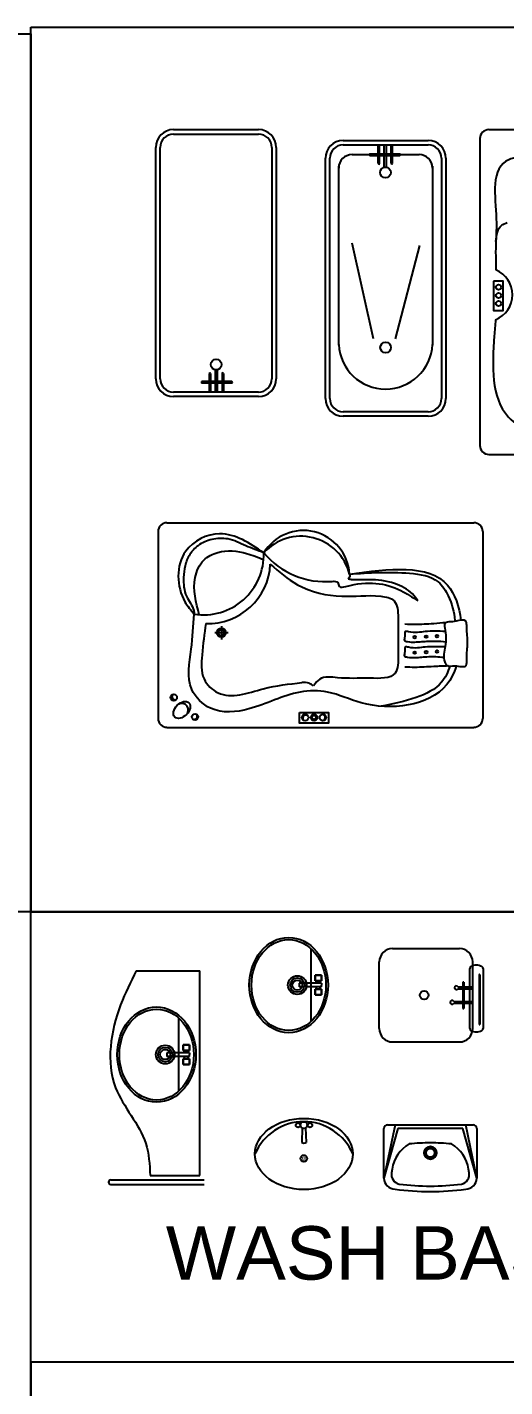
# Model space of a CAD drawing. Header units: metres. Extents: x 3586 to 7307, y 3108 to 6437.
# Drawn here: x 4054.191 to 4054.488, y 3259.959 to 3260.805 of the extents above; entities that cross this region are included whole.
import ezdxf

# ---------------------------------------------------------------- set-up
doc = ezdxf.new("R2010")
doc.units = ezdxf.units.M
doc.layers.add('FURNITURE', color=40, linetype='Continuous')
doc.styles.get("Standard").update_dxf_attribs({"font": 'arial.ttf'})

msp = doc.modelspace()

# ---------------------------------------------------------------- linework, layer by layer
for p, q in [((4053.70404, 3260.80082), (4054.19272, 3260.80082)), ((4054.19272, 3260.80505), (4055.40858, 3260.80505)), ((4054.19272, 3260.25484), (4054.19272, 3260.80505)), ((4054.19272, 3260.80082), (4054.19272, 3260.25484)), ((4054.19272, 3260.25484), (4053.48685, 3260.25484)), ((4054.19272, 3260.25484), (4053.70404, 3260.25484)), ((4055.40858, 3260.25484), (4054.19272, 3260.25484)), ((4054.19272, 3260.25484), (4054.85462, 3260.25484)), ((4054.19272, 3259.97469), (4054.19272, 3260.25484)), ((4054.19272, 3259.5475), (4054.19272, 3260.25484)), ((4054.25837, 3260.21804), (4054.29791, 3260.21804)), ((4054.29791, 3260.09076), (4054.29791, 3260.21804)), ((4054.26699, 3260.09076), (4054.29791, 3260.09076)), ((4054.24257, 3260.08799), (4054.30068, 3260.08799)), ((4054.24257, 3260.08522), (4054.30068, 3260.08522)), ((4054.85462, 3259.97469), (4054.19272, 3259.97469)), ((4055.59129, 3259.97469), (4054.19272, 3259.97469)), ((4054.19272, 3259.97469), (4054.19272, 3259.26747))]:
    msp.add_line(p, q)
at = {"ltscale": 0.05}
for p, q in [((4054.36695, 3260.23194), (4054.36695, 3260.18645)), ((4054.37368, 3260.21033), (4054.3597, 3260.21033)), ((4054.3597, 3260.21033), (4054.3597, 3260.20806)), ((4054.37368, 3260.20806), (4054.3597, 3260.20806)), ((4054.36974, 3260.21531), (4054.36974, 3260.21175)), ((4054.36974, 3260.21175), (4054.36974, 3260.21531)), ((4054.37368, 3260.21531), (4054.36974, 3260.21531)), ((4054.36974, 3260.21531), (4054.37368, 3260.21531)), ((4054.36974, 3260.21175), (4054.37053, 3260.21175)), ((4054.36974, 3260.21175), (4054.37073, 3260.21175)), ((4054.36974, 3260.21175), (4054.37368, 3260.21175)), ((4054.37368, 3260.21175), (4054.36974, 3260.21175)), ((4054.37053, 3260.21175), (4054.37053, 3260.21033)), ((4054.37053, 3260.20664), (4054.37053, 3260.20806)), ((4054.37368, 3260.21175), (4054.3727, 3260.21175)), ((4054.37368, 3260.21175), (4054.37289, 3260.21175)), ((4054.37289, 3260.21175), (4054.37289, 3260.21033)), ((4054.37289, 3260.20664), (4054.37289, 3260.20806)), ((4054.37368, 3260.21175), (4054.37368, 3260.21531)), ((4054.37368, 3260.21531), (4054.37368, 3260.21175)), ((4054.37368, 3260.21033), (4054.37368, 3260.20919)), ((4054.37368, 3260.20806), (4054.37368, 3260.20919)), ((4054.36974, 3260.20664), (4054.36974, 3260.20308)), ((4054.36974, 3260.20664), (4054.37073, 3260.20664)), ((4054.36974, 3260.20664), (4054.37053, 3260.20664)), ((4054.36974, 3260.20308), (4054.36974, 3260.20664)), ((4054.37368, 3260.20664), (4054.36974, 3260.20664)), ((4054.36974, 3260.20664), (4054.37368, 3260.20664)), ((4054.36974, 3260.20308), (4054.37368, 3260.20308)), ((4054.37368, 3260.20308), (4054.36974, 3260.20308)), ((4054.37368, 3260.20664), (4054.3727, 3260.20664)), ((4054.37368, 3260.20664), (4054.37289, 3260.20664)), ((4054.37368, 3260.20308), (4054.37368, 3260.20664)), ((4054.37368, 3260.20664), (4054.37368, 3260.20308)), ((4054.28477, 3260.18873), (4054.28477, 3260.14323)), ((4054.2915, 3260.16711), (4054.27752, 3260.16711)), ((4054.27752, 3260.16711), (4054.27752, 3260.16484)), ((4054.2915, 3260.16485), (4054.27752, 3260.16484)), ((4054.28756, 3260.1721), (4054.28756, 3260.16854)), ((4054.28756, 3260.16854), (4054.28756, 3260.1721)), ((4054.2915, 3260.1721), (4054.28756, 3260.1721)), ((4054.28756, 3260.1721), (4054.2915, 3260.1721)), ((4054.28756, 3260.16854), (4054.28835, 3260.16854)), ((4054.28756, 3260.16854), (4054.28854, 3260.16854)), ((4054.28756, 3260.16854), (4054.2915, 3260.16854)), ((4054.2915, 3260.16854), (4054.28756, 3260.16854)), ((4054.28835, 3260.16854), (4054.28835, 3260.16711)), ((4054.28835, 3260.16342), (4054.28835, 3260.16485)), ((4054.2915, 3260.16854), (4054.29051, 3260.16854)), ((4054.2915, 3260.16854), (4054.29071, 3260.16854)), ((4054.29071, 3260.16854), (4054.29071, 3260.16711)), ((4054.29071, 3260.16342), (4054.29071, 3260.16485)), ((4054.2915, 3260.16854), (4054.2915, 3260.1721)), ((4054.2915, 3260.1721), (4054.2915, 3260.16854)), ((4054.2915, 3260.16711), (4054.2915, 3260.16598)), ((4054.2915, 3260.16485), (4054.2915, 3260.16598)), ((4054.28756, 3260.16342), (4054.28756, 3260.15986)), ((4054.28756, 3260.16342), (4054.28854, 3260.16342)), ((4054.28756, 3260.16342), (4054.28835, 3260.16342)), ((4054.28756, 3260.15986), (4054.28756, 3260.16342)), ((4054.2915, 3260.16342), (4054.28756, 3260.16342)), ((4054.28756, 3260.16342), (4054.2915, 3260.16342)), ((4054.28756, 3260.15986), (4054.2915, 3260.15986)), ((4054.2915, 3260.15986), (4054.28756, 3260.15986)), ((4054.2915, 3260.16342), (4054.29051, 3260.16342)), ((4054.2915, 3260.16342), (4054.29071, 3260.16342)), ((4054.2915, 3260.15986), (4054.2915, 3260.16342)), ((4054.2915, 3260.16342), (4054.2915, 3260.15986))]:
    msp.add_line(p, q, dxfattribs=at)
for centre, radius in [((4054.3586, 3260.2092), 0.00581), ((4054.3586, 3260.2092), 0.00447), ((4054.3586, 3260.2092), 0.00312), ((4054.27642, 3260.16598), 0.00581), ((4054.27642, 3260.16598), 0.00447), ((4054.27642, 3260.16598), 0.00312)]:
    msp.add_circle(centre, radius, dxfattribs=at)
msp.add_arc((4054.24257, 3260.08661), 0.00138, 90, 270)
for centre, major_axis, ratio in [((4054.35324, 3260.2092), (0, -0.02963), 0.826515), ((4054.35324, 3260.2092), (0, 0.02828), 0.818237), ((4054.27105, 3260.16598), (0, -0.02963), 0.826515), ((4054.27105, 3260.16598), (0, 0.02828), 0.818237)]:
    msp.add_ellipse(centre, major_axis=major_axis, ratio=ratio)
msp.add_open_spline([(4054.25837, 3260.21804), (4054.25488, 3260.21124), (4054.24385, 3260.18903), (4054.23703, 3260.14669), (4054.26551, 3260.11773), (4054.26676, 3260.09764), (4054.26699, 3260.09076)], degree=3, knots=[1.135351, 1.135351, 1.135351, 1.135351, 9.503841, 28.194737, 42.416607, 49.72149, 49.72149, 49.72149, 49.72149])
at = {"layer": 'FURNITURE'}
for p, q in [((4054.28159, 3260.74133), (4054.33444, 3260.74133)), ((4054.47776, 3260.74133), (4054.60228, 3260.74133)), ((4054.28159, 3260.73856), (4054.33444, 3260.73856)), ((4054.38713, 3260.73459), (4054.43998, 3260.73459)), ((4054.38713, 3260.73182), (4054.43998, 3260.73182)), ((4054.40892, 3260.72026), (4054.40892, 3260.73182)), ((4054.40982, 3260.72026), (4054.40982, 3260.73182)), ((4054.41274, 3260.71803), (4054.41274, 3260.73182)), ((4054.41412, 3260.71803), (4054.41412, 3260.73182)), ((4054.41696, 3260.72026), (4054.41696, 3260.73182)), ((4054.41785, 3260.72026), (4054.41785, 3260.73182)), ((4054.47223, 3260.73579), (4054.47223, 3260.54486)), ((4054.27053, 3260.58637), (4054.27053, 3260.73026)), ((4054.27329, 3260.58637), (4054.27329, 3260.73026)), ((4054.34274, 3260.73026), (4054.34274, 3260.58637)), ((4054.34551, 3260.73026), (4054.34551, 3260.58637)), ((4054.37606, 3260.5741), (4054.37606, 3260.72352)), ((4054.37883, 3260.5741), (4054.37883, 3260.72352)), ((4054.39266, 3260.72577), (4054.40336, 3260.72577)), ((4054.40367, 3260.72633), (4054.42241, 3260.72633)), ((4054.40367, 3260.7252), (4054.42241, 3260.7252)), ((4054.42267, 3260.72577), (4054.43444, 3260.72577)), ((4054.44828, 3260.72352), (4054.44828, 3260.5741)), ((4054.45104, 3260.72352), (4054.45104, 3260.5741)), ((4054.38436, 3260.6073), (4054.38436, 3260.71867)), ((4054.44274, 3260.71867), (4054.44274, 3260.6073)), ((4054.40597, 3260.61116), (4054.39281, 3260.67061)), ((4054.41976, 3260.61116), (4054.4348, 3260.66935)), ((4054.30372, 3260.58963), (4054.30372, 3260.57807)), ((4054.30461, 3260.58963), (4054.30461, 3260.57807)), ((4054.30745, 3260.59186), (4054.30745, 3260.57807)), ((4054.30883, 3260.59186), (4054.30883, 3260.57807)), ((4054.31175, 3260.58963), (4054.31175, 3260.57807)), ((4054.31265, 3260.58963), (4054.31265, 3260.57807)), ((4054.3179, 3260.58469), (4054.29916, 3260.58469)), ((4054.3179, 3260.58356), (4054.29916, 3260.58356)), ((4054.33444, 3260.57807), (4054.28159, 3260.57807)), ((4054.33444, 3260.5753), (4054.28159, 3260.5753)), ((4054.43998, 3260.56579), (4054.38713, 3260.56579)), ((4054.43998, 3260.56303), (4054.38713, 3260.56303)), ((4054.47776, 3260.53933), (4054.60228, 3260.53933)), ((4054.27751, 3260.49682), (4054.46844, 3260.49682)), ((4054.27197, 3260.49128), (4054.27197, 3260.37507)), ((4054.47397, 3260.49128), (4054.47397, 3260.37507)), ((4054.31551, 3260.42835), (4054.3073, 3260.42835)), ((4054.3114, 3260.43246), (4054.3114, 3260.42424)), ((4054.27751, 3260.36953), (4054.46844, 3260.36953)), ((4054.41792, 3260.23192), (4054.45943, 3260.23192)), ((4054.40962, 3260.18211), (4054.40962, 3260.22362)), ((4054.46589, 3260.18219), (4054.46589, 3260.21946)), ((4054.46589, 3260.18219), (4054.46589, 3260.21946)), ((4054.46773, 3260.18211), (4054.46773, 3260.22362)), ((4054.47166, 3260.21568), (4054.47166, 3260.18473)), ((4054.47166, 3260.21568), (4054.47166, 3260.18473)), ((4054.47211, 3260.21568), (4054.47211, 3260.18473)), ((4054.47211, 3260.21568), (4054.47211, 3260.18473)), ((4054.47419, 3260.21946), (4054.47419, 3260.18219)), ((4054.47419, 3260.21946), (4054.47419, 3260.18219)), ((4054.45858, 3260.20807), (4054.46773, 3260.20807)), ((4054.45858, 3260.20697), (4054.46773, 3260.20697)), ((4054.46156, 3260.21096), (4054.46156, 3260.20807)), ((4054.46156, 3260.20697), (4054.46156, 3260.19902)), ((4054.46225, 3260.21096), (4054.46225, 3260.20807)), ((4054.46225, 3260.20697), (4054.46225, 3260.19902)), ((4054.45593, 3260.19902), (4054.46773, 3260.19902)), ((4054.45593, 3260.19792), (4054.46773, 3260.19792)), ((4054.46156, 3260.19792), (4054.46156, 3260.19473)), ((4054.46225, 3260.19792), (4054.46225, 3260.19473)), ((4054.41792, 3260.17381), (4054.45943, 3260.17381)), ((4054.3617, 3260.12035), (4054.36134, 3260.11126)), ((4054.36374, 3260.12035), (4054.36411, 3260.11126)), ((4054.41939, 3260.12225), (4054.41252, 3260.08913)), ((4054.41252, 3260.08913), (4054.41252, 3260.11996)), ((4054.42125, 3260.11996), (4054.41252, 3260.08913)), ((4054.41481, 3260.12225), (4054.46795, 3260.12225)), ((4054.46151, 3260.11996), (4054.42125, 3260.11996)), ((4054.47024, 3260.08913), (4054.46151, 3260.11996)), ((4054.47024, 3260.08913), (4054.46337, 3260.12225)), ((4054.47024, 3260.11996), (4054.47024, 3260.08913)), ((4054.36065, 3260.10157), (4054.3607, 3260.10157)), ((4054.36066, 3260.10157), (4054.36069, 3260.10162)), ((4054.36122, 3260.10277), (4054.3614, 3260.10277)), ((4054.36122, 3260.10037), (4054.3614, 3260.10037)), ((4054.36127, 3260.10277), (4054.36124, 3260.10282)), ((4054.36127, 3260.10037), (4054.36124, 3260.10042)), ((4054.36129, 3260.10277), (4054.36129, 3260.10284)), ((4054.36129, 3260.10037), (4054.36129, 3260.10044)), ((4054.36131, 3260.10277), (4054.36131, 3260.10285)), ((4054.36131, 3260.10037), (4054.36131, 3260.10046)), ((4054.36133, 3260.10277), (4054.36133, 3260.10284)), ((4054.36133, 3260.10037), (4054.36133, 3260.10044)), ((4054.36135, 3260.10277), (4054.36138, 3260.10282)), ((4054.36135, 3260.10037), (4054.36138, 3260.10042)), ((4054.36192, 3260.10157), (4054.36209, 3260.10157)), ((4054.36196, 3260.10157), (4054.36193, 3260.10162)), ((4054.36198, 3260.10157), (4054.36198, 3260.10164)), ((4054.362, 3260.10157), (4054.362, 3260.10166)), ((4054.36202, 3260.10157), (4054.36202, 3260.10164)), ((4054.36204, 3260.10157), (4054.36207, 3260.10162)), ((4054.36261, 3260.10277), (4054.36278, 3260.10277)), ((4054.36261, 3260.10037), (4054.36278, 3260.10037)), ((4054.36265, 3260.10277), (4054.36262, 3260.10282)), ((4054.36265, 3260.10037), (4054.36262, 3260.10042)), ((4054.36267, 3260.10277), (4054.36267, 3260.10284)), ((4054.36267, 3260.10037), (4054.36267, 3260.10044)), ((4054.36269, 3260.10277), (4054.36269, 3260.10285)), ((4054.36269, 3260.10037), (4054.36269, 3260.10046)), ((4054.36272, 3260.10277), (4054.36272, 3260.10284)), ((4054.36272, 3260.10037), (4054.36272, 3260.10044)), ((4054.36274, 3260.10277), (4054.36276, 3260.10282)), ((4054.36274, 3260.10037), (4054.36276, 3260.10042)), ((4054.3633, 3260.10157), (4054.36347, 3260.10157)), ((4054.36334, 3260.10157), (4054.36331, 3260.10162)), ((4054.36336, 3260.10157), (4054.36336, 3260.10164)), ((4054.36339, 3260.10157), (4054.36339, 3260.10166)), ((4054.36341, 3260.10157), (4054.36341, 3260.10164)), ((4054.36343, 3260.10157), (4054.36346, 3260.10162)), ((4054.36399, 3260.10277), (4054.36416, 3260.10277)), ((4054.36399, 3260.10037), (4054.36416, 3260.10037)), ((4054.36403, 3260.10277), (4054.36401, 3260.10282)), ((4054.36403, 3260.10037), (4054.36401, 3260.10042)), ((4054.36406, 3260.10277), (4054.36406, 3260.10284)), ((4054.36406, 3260.10037), (4054.36406, 3260.10044)), ((4054.36408, 3260.10277), (4054.36408, 3260.10285)), ((4054.36408, 3260.10037), (4054.36408, 3260.10046)), ((4054.3641, 3260.10277), (4054.3641, 3260.10284)), ((4054.3641, 3260.10037), (4054.3641, 3260.10044)), ((4054.36412, 3260.10277), (4054.36415, 3260.10282)), ((4054.36412, 3260.10037), (4054.36415, 3260.10042)), ((4054.36468, 3260.10157), (4054.36478, 3260.10157)), ((4054.36473, 3260.10157), (4054.3647, 3260.10162)), ((4054.36475, 3260.10157), (4054.36475, 3260.10164)), ((4054.36477, 3260.10157), (4054.36477, 3260.10166)), ((4054.4176, 3260.09477), (4054.41726, 3260.09243)), ((4054.4176, 3260.09477), (4054.41726, 3260.09243)), ((4054.4655, 3260.09243), (4054.46517, 3260.09477))]:
    msp.add_line(p, q, dxfattribs=at)
for points in [[(4054.48074, 3260.64715), (4054.48074, 3260.62889), (4054.4867, 3260.62889), (4054.4867, 3260.64715)], [(4054.35995, 3260.37871), (4054.378, 3260.37871), (4054.378, 3260.37223), (4054.35995, 3260.37223)]]:
    msp.add_lwpolyline(points, close=True, dxfattribs=at)
for centre, radius in [((4054.41343, 3260.7147), 0.00332), ((4054.4838, 3260.64331), 0.00162), ((4054.4838, 3260.63811), 0.00162), ((4054.4838, 3260.63316), 0.00162), ((4054.41355, 3260.60584), 0.00332), ((4054.30814, 3260.59518), 0.00332), ((4054.3114, 3260.42835), 0.00279), ((4054.3114, 3260.42835), 0.00188), ((4054.28172, 3260.38809), 0.00198), ((4054.29497, 3260.37597), 0.00198), ((4054.36344, 3260.37569), 0.00203), ((4054.369, 3260.37569), 0.00203), ((4054.369, 3260.37569), 0.00122), ((4054.37456, 3260.37569), 0.00203), ((4054.43747, 3260.20297), 0.00269), ((4054.35905, 3260.12203), 0.00141), ((4054.36271, 3260.12216), 0.00208), ((4054.36649, 3260.12203), 0.00141), ((4054.44138, 3260.10486), 0.00389), ((4054.44138, 3260.10486), 0.00275), ((4054.36271, 3260.1014), 0.00208)]:
    msp.add_circle(centre, radius, dxfattribs=at)
at = {"layer": 'FURNITURE', "color": 252}
for centre in [(4054.44551, 3260.42627), (4054.43163, 3260.4256), (4054.43874, 3260.42593), (4054.43163, 3260.41596), (4054.43874, 3260.41629), (4054.44551, 3260.41663)]:
    msp.add_circle(centre, 0.000807, dxfattribs=at)
at = {"layer": 'FURNITURE'}
for centre, radius, start, end in [((4054.28159, 3260.73026), 0.01107, 90, 180), ((4054.33444, 3260.73026), 0.01107, 0, 90), ((4054.47776, 3260.73579), 0.00553, 90, 180), ((4054.28159, 3260.73026), 0.0083, 90, 180), ((4054.33444, 3260.73026), 0.0083, 0, 90), ((4054.38713, 3260.72352), 0.01107, 90, 180), ((4054.38713, 3260.72352), 0.0083, 90, 180), ((4054.43998, 3260.72352), 0.01107, 0, 90), ((4054.43998, 3260.72352), 0.0083, 0, 90), ((4054.39266, 3260.71746), 0.0083, 90, 180), ((4054.40402, 3260.72577), 0.000668, 122.29238, 237.70762), ((4054.42192, 3260.72577), 0.000745, 310.6826, 49.3174), ((4054.43444, 3260.71746), 0.0083, 0, 90), ((4054.40937, 3260.72039), 0.000469, 196.44895, 343.55105), ((4054.41741, 3260.72072), 0.000645, 225.86354, 314.13646), ((4054.47579, 3260.63861), 0.01669, 291.75214, 67.61986), ((4054.41355, 3260.60916), 0.02923, 183.06046, 356.93954), ((4054.30417, 3260.58916), 0.000645, 45.86354, 134.13646), ((4054.3122, 3260.58949), 0.000469, 16.44895, 163.55105), ((4054.28159, 3260.58637), 0.01107, 180, 270), ((4054.28159, 3260.58637), 0.0083, 180, 270), ((4054.29965, 3260.58412), 0.000745, 130.6826, 229.3174), ((4054.31755, 3260.58412), 0.000668, 302.29238, 57.70762), ((4054.33444, 3260.58637), 0.0083, 270, 0), ((4054.33444, 3260.58637), 0.01107, 270, 0), ((4054.38713, 3260.5741), 0.01107, 180, 270), ((4054.38713, 3260.5741), 0.0083, 180, 270), ((4054.43998, 3260.5741), 0.01107, 270, 0), ((4054.43998, 3260.5741), 0.0083, 270, 0), ((4054.47776, 3260.54486), 0.00553, 180, 270), ((4054.27751, 3260.49128), 0.00553, 90, 180), ((4054.46844, 3260.49128), 0.00553, 0, 90), ((4054.36235, 3260.46322), 0.02875, 3.2919, 148.82874), ((4054.28234, 3260.38845), 0.00173, 111.2677, 308.92634), ((4054.28674, 3260.38036), 0.0041, 304.83905, 122.57544), ((4054.29421, 3260.37654), 0.00211, 254.34833, 31.846), ((4054.36384, 3260.3753), 0.00186, 35.36239, 234.94098), ((4054.37408, 3260.37569), 0.00189, 260.38637, 101.57838), ((4054.27751, 3260.37507), 0.00553, 180, 270), ((4054.46844, 3260.37507), 0.00553, 270, 0), ((4054.41792, 3260.22362), 0.0083, 90, 180), ((4054.45943, 3260.22362), 0.0083, 0, 90), ((4054.46727, 3260.21946), 0.00138, 119.11136, 180), ((4054.46727, 3260.21946), 0.00138, 119.11136, 180), ((4054.47004, 3260.21449), 0.00707, 60.88864, 119.11136), ((4054.47004, 3260.21449), 0.00707, 60.88864, 119.11136), ((4054.47188, 3260.21553), 0.000269, 34.21404, 145.78596), ((4054.47188, 3260.21553), 0.000269, 34.21404, 145.78596), ((4054.4728, 3260.21946), 0.00138, 0, 60.88864), ((4054.4728, 3260.21946), 0.00138, 0, 60.88864), ((4054.45754, 3260.20752), 0.00118, 27.89412, 332.10588), ((4054.4619, 3260.21048), 0.000591, 54.30107, 125.69893), ((4054.45489, 3260.19847), 0.00118, 27.89412, 332.10588), ((4054.4619, 3260.19547), 0.000817, 245.04933, 294.95067), ((4054.41792, 3260.18211), 0.0083, 180, 270), ((4054.45943, 3260.18211), 0.0083, 270, 0), ((4054.46727, 3260.18219), 0.00138, 180, 240.88864), ((4054.46727, 3260.18219), 0.00138, 180, 240.88864), ((4054.47188, 3260.18504), 0.000378, 233.988, 306.012), ((4054.47188, 3260.18504), 0.000378, 233.988, 306.012), ((4054.4728, 3260.18219), 0.00138, 299.11136, 0), ((4054.4728, 3260.18219), 0.00138, 299.11136, 0), ((4054.47004, 3260.18716), 0.00707, 240.88864, 299.11136), ((4054.47004, 3260.18716), 0.00707, 240.88864, 299.11136), ((4054.36271, 3260.09111), 0.03312, 23.22297, 156.77703), ((4054.41481, 3260.11996), 0.00229, 90, 180), ((4054.46795, 3260.11996), 0.00229, 0, 90), ((4054.36272, 3260.11385), 0.00294, 241.92751, 298.07249), ((4054.4398, 3260.09114), 0.0225, 121.19455, 170.7066), ((4054.4398, 3260.09114), 0.0225, 121.19455, 170.7066), ((4054.44138, 3259.9764), 0.13463, 90, 95.64084), ((4054.44138, 3259.9764), 0.13463, 90, 95.64084), ((4054.44138, 3260.10486), 0.00389, 0, 180), ((4054.44138, 3260.10486), 0.00275, 0, 180), ((4054.44138, 3259.9764), 0.13463, 84.35916, 90), ((4054.44296, 3260.09114), 0.0225, 9.2934, 58.80545), ((4054.44138, 3260.10486), 0.00389, 180, 0), ((4054.44138, 3260.10486), 0.00275, 180, 0), ((4054.41939, 3260.08913), 0.00687, 180, 270), ((4054.42334, 3260.09143), 0.00617, 170.39895, 257.13685), ((4054.42334, 3260.09143), 0.00617, 170.39895, 170.7066), ((4054.45942, 3260.09143), 0.00617, 282.86315, 9.2934), ((4054.46337, 3260.08913), 0.00687, 270, 0), ((4054.44138, 3260.24157), 0.16082, 262.14139, 277.85861), ((4054.44108, 3260.23188), 0.1477, 262.56541, 270.11557), ((4054.44168, 3260.23188), 0.1477, 269.88443, 277.43459)]:
    msp.add_arc(centre, radius, start, end, dxfattribs=at)
at = {"layer": 'FURNITURE', "color": 252}
for centre, radius, start, end in [((4054.36087, 3260.45726), 0.03113, 14.14947, 137.97117), ((4054.30027, 3260.47701), 0.03749, 261.0782, 1.66549), ((4054.37606, 3260.51002), 0.04987, 219.79456, 274.95881), ((4054.30306, 3260.47288), 0.03878, 267.89282, 357.29781)]:
    msp.add_arc(centre, radius, start, end, dxfattribs=at)
at = {"layer": 'FURNITURE'}
msp.add_ellipse((4054.28676, 3260.38036), major_axis=(-0.00443, -0.00443), ratio=0.647279, start_param=-3.141592653589793, end_param=3.141592653589793, dxfattribs=at)
msp.add_ellipse((4054.36271, 3260.10417), major_axis=(0.03044, 0), ratio=0.727273, dxfattribs=at)
for points, knots in [([(4054.49504, 3260.72409), (4054.49252, 3260.72353), (4054.47745, 3260.71865), (4054.48372, 3260.69044), (4054.48215, 3260.67545), (4054.48201, 3260.66449)], [20.633941, 20.633941, 20.633941, 20.633941, 23.31554, 37.991648, 42.752022, 42.752022, 42.752022, 42.752022]), ([(4054.39105, 3260.46487), (4054.41568, 3260.46816), (4054.45002, 3260.47274), (4054.45939, 3260.44471), (4054.46033, 3260.43608)], [0, 0, 0, 0, 23.368462, 32.587046, 32.587046, 32.587046, 32.587046]), ([(4054.45761, 3260.40774), (4054.4562, 3260.40335), (4054.44629, 3260.38317), (4054.40695, 3260.37864), (4054.37954, 3260.3926), (4054.3543, 3260.39228), (4054.33271, 3260.38003), (4054.306, 3260.37744), (4054.28845, 3260.39472), (4054.293, 3260.41742), (4054.29399, 3260.4328), (4054.29445, 3260.43997)], [42.650629, 42.650629, 42.650629, 42.650629, 47.750685, 68.4095, 76.761856, 83.285865, 96.01476, 105.086105, 111.382252, 120.916448, 129.24914, 129.24914, 129.24914, 129.24914])]:
    msp.add_open_spline(points, degree=3, knots=knots, dxfattribs=at)
at = {"layer": 'FURNITURE', "color": 252}
for points in [[(4054.48216, 3260.67174), (4054.48583, 3260.68182), (4054.48915, 3260.68347)], [(4054.33775, 3260.4781), (4054.32649, 3260.48251), (4054.31541, 3260.48669), (4054.30552, 3260.4864), (4054.29683, 3260.48251), (4054.29174, 3260.47712), (4054.28875, 3260.46994), (4054.28785, 3260.46276), (4054.28964, 3260.4511), (4054.29414, 3260.44212), (4054.29445, 3260.43997)], [(4054.29764, 3260.43961), (4054.29504, 3260.46276), (4054.30043, 3260.47353), (4054.30912, 3260.47832), (4054.32709, 3260.47772), (4054.33763, 3260.47388)], [(4054.3418, 3260.47106), (4054.3587, 3260.45827), (4054.38641, 3260.45108), (4054.41052, 3260.45108), (4054.4188, 3260.4482), (4054.42132, 3260.43778), (4054.42132, 3260.41407), (4054.41952, 3260.40329), (4054.40368, 3260.40005), (4054.38353, 3260.40041), (4054.37258, 3260.3996), (4054.36877, 3260.39538)], [(4054.38037, 3260.46034), (4054.38375, 3260.45966), (4054.3848, 3260.45721), (4054.38883, 3260.45721), (4054.42312, 3260.45457), (4054.43368, 3260.44824)], [(4054.43368, 3260.44824), (4054.43021, 3260.45261), (4054.41911, 3260.45893), (4054.40312, 3260.46138), (4054.39236, 3260.46138), (4054.39021, 3260.46169)], [(4054.45075, 3260.42918), (4054.43822, 3260.42911), (4054.42774, 3260.42894), (4054.42571, 3260.42911), (4054.42555, 3260.42607), (4054.42521, 3260.42354), (4054.42707, 3260.42286), (4054.43602, 3260.42286), (4054.44481, 3260.4232), (4054.45102, 3260.4228)], [(4054.45112, 3260.43464), (4054.44346, 3260.434), (4054.43163, 3260.43349), (4054.42555, 3260.43366)], [(4054.45062, 3260.41954), (4054.43822, 3260.41947), (4054.42774, 3260.4193), (4054.42571, 3260.41947), (4054.42555, 3260.41643), (4054.42521, 3260.4139), (4054.42707, 3260.41322), (4054.43602, 3260.41322), (4054.44481, 3260.41356), (4054.44977, 3260.41311)], [(4054.45263, 3260.40773), (4054.44346, 3260.40732), (4054.43163, 3260.40682), (4054.42555, 3260.40698)], [(4054.36877, 3260.39538), (4054.36597, 3260.39695), (4054.36136, 3260.39735)]]:
    msp.add_spline(points, degree=3, dxfattribs=at)
at = {"layer": 'FURNITURE'}
for points in [[(4054.48201, 3260.66449), (4054.48206, 3260.66101), (4054.48211, 3260.65752), (4054.48216, 3260.65404)], [(4054.48201, 3260.62312), (4054.48175, 3260.61979), (4054.48141, 3260.61647), (4054.48107, 3260.61314)]]:
    msp.add_open_spline(points, degree=3, dxfattribs=at)
for points in [[(4054.48107, 3260.61314), (4054.49002, 3260.56257), (4054.50491, 3260.5538), (4054.52595, 3260.55906), (4054.5334, 3260.57881)], [(4054.33775, 3260.4781), (4054.31025, 3260.48987), (4054.28914, 3260.47908), (4054.28865, 3260.4477), (4054.29445, 3260.43997)], [(4054.39105, 3260.46487), (4054.3911, 3260.46296), (4054.39021, 3260.46169)], [(4054.45289, 3260.43508), (4054.45749, 3260.43556), (4054.46341, 3260.43556), (4054.464, 3260.43172), (4054.46456, 3260.42199), (4054.464, 3260.41208), (4054.46366, 3260.40803), (4054.4566, 3260.40778), (4054.45187, 3260.40807), (4054.45039, 3260.41014), (4054.45068, 3260.41989), (4054.45039, 3260.43142), (4054.45039, 3260.43408), (4054.45289, 3260.43508)]]:
    msp.add_spline(points, degree=3, dxfattribs=at)
at = {"layer": 'FURNITURE', "color": 252}
for points, knots in [([(4054.39105, 3260.46487), (4054.40325, 3260.46567), (4054.42151, 3260.46686), (4054.44549, 3260.46332), (4054.45391, 3260.44995), (4054.4562, 3260.44105), (4054.45668, 3260.43564), (4054.4567, 3260.43543)], [0, 0, 0, 0, 14.245473, 21.318727, 25.378634, 31.405777, 31.646578, 31.646578, 31.646578, 31.646578]), ([(4054.30164, 3260.43413), (4054.3008, 3260.4277), (4054.29933, 3260.41641), (4054.29823, 3260.39988), (4054.31329, 3260.38529), (4054.33646, 3260.39447), (4054.35353, 3260.39651), (4054.36136, 3260.39735)], [0, 0, 0, 0, 7.495688, 13.175913, 17.849164, 28.599004, 37.799591, 37.799591, 37.799591, 37.799591]), ([(4054.45345, 3260.40762), (4054.45231, 3260.4039), (4054.4482, 3260.39482), (4054.4313, 3260.38672), (4054.41808, 3260.38407), (4054.41081, 3260.38262)], [42.206825, 42.206825, 42.206825, 42.206825, 46.53313, 53.525123, 62.087809, 62.087809, 62.087809, 62.087809])]:
    msp.add_open_spline(points, degree=3, knots=knots, dxfattribs=at)

# ---------------------------------------------------------------- texts
msp.add_text('WASH BASIN', height=0.033205).set_placement((4054.27677, 3260.02601))

doc.saveas('drawing.dxf')
